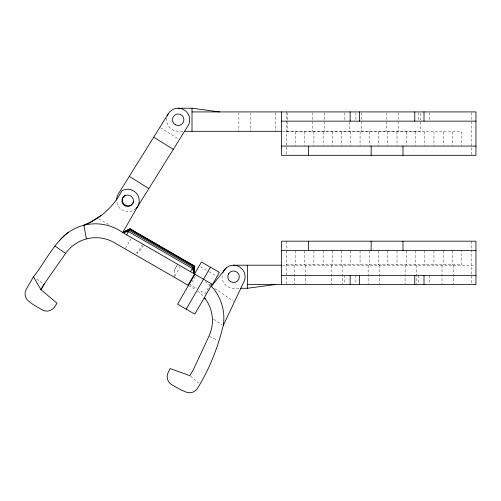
<?xml version="1.0" encoding="UTF-8"?>
<svg xmlns="http://www.w3.org/2000/svg" width="501" height="501" viewBox="0 0 501 501"><rect width="100%" height="100%" fill="white"/><g stroke="black" fill="none" stroke-linecap="round" stroke-linejoin="round"><path stroke-width="0.38" stroke-dasharray="2.5 1.88" d="M174.185 277.197L174.417 269.87L177.655 264.271M174.392 270.653L174.429 269.87L177.291 264.891M125.588 248.258L131.293 238.382M136.98 253.957L142.303 244.738M143.305 245.271L140.437 250.243L134.205 254.113M174.949 275.882L180.272 266.657M195.346 276.264L190.349 284.925L197.106 288.833M210.526 284.142L205.141 293.467L199.661 290.304M182.777 131.306L178.162 131.306A11.542 11.542 0 0 1 167.008 116.777M282.802 131.306L420.546 131.306L420.546 111.917M286.196 131.769L461.64 131.769L461.64 145.616M286.196 264.735L461.64 264.735L461.64 250.882M282.633 265.198L475.167 265.198M238.952 288.282L233.56 288.282A11.542 11.542 0 0 1 222.118 275.231M209.656 336.528L218.079 340.455M200.469 266.782L208.466 271.398M209.13 271.78L217.127 276.402M98.86 218.78L109.018 224.642M188.708 285.583L193.943 288.601A36.936 36.936 0 0 1 195.246 289.39M160.47 127.78L178.757 139.178M213.639 319.262L222.006 324.579M214.616 288.444L233.773 301.458M36.548 279.032L43.405 283.829M205.166 281.731L210.176 285.37M190.486 376.17L198.74 383.165M471.335 112.687L471.335 155.316M471.335 241.188L471.335 248.941M471.335 249.711L471.335 283.81M453.555 265.198L453.555 283.81M452.403 131.769L452.403 145.616M452.403 250.882L452.403 264.735M443.172 131.769L443.172 145.616M443.172 250.882L443.172 264.735M442.014 265.198L442.014 283.81M433.935 131.769L433.935 145.616M433.935 250.882L433.935 264.735M429.783 112.687L429.783 121.148M429.783 275.356L429.783 283.816M424.704 131.769L424.704 145.616M424.704 250.882L424.704 264.735M418.241 112.687L418.241 121.148M418.241 275.356L418.241 283.816M416.625 265.198L416.625 283.81M415.467 131.769L415.467 145.616M415.467 250.882L415.467 264.735M406.236 131.769L406.236 145.616M406.236 250.882L406.236 264.735M405.084 265.198L405.084 283.81M398.157 112.694L398.157 131.306M396.999 131.769L396.999 145.616M396.999 250.882L396.999 264.735M387.768 131.769L387.768 145.616M387.768 250.882L387.768 264.735M386.615 112.694L386.615 131.306M379.689 265.198L379.689 283.81M378.531 131.769L378.531 145.616M378.531 250.882L378.531 264.735M369.3 131.769L369.3 145.616M369.3 250.882L369.3 264.735M368.147 265.198L368.147 283.81M361.221 112.694L361.221 131.306M360.069 131.769L360.069 145.616M360.069 250.882L360.069 264.735M355.91 112.687L355.91 121.148M355.91 275.356L355.91 283.816M350.832 131.769L350.832 145.616M350.832 250.882L350.832 264.735M349.679 122L349.679 131.306M344.369 112.687L344.369 121.148M344.369 275.356L344.369 283.816M342.753 265.198L342.753 283.81M341.601 131.769L341.601 145.616M341.601 250.882L341.601 264.735M332.363 131.769L332.363 145.616M332.363 250.882L332.363 264.735M331.211 265.198L331.211 283.81M324.285 112.694L324.285 131.306M323.132 131.769L323.132 145.616M323.132 250.882L323.132 264.735M313.895 131.769L313.895 145.616M313.895 250.882L313.895 264.735M312.743 112.694L312.743 131.306M305.817 265.198L305.817 283.81M304.664 131.769L304.664 145.616M304.664 250.882L304.664 264.735M295.427 131.769L295.427 145.616M295.427 250.882L295.427 264.735M294.275 265.198L294.275 283.81M287.349 112.694L287.349 131.306M286.196 111.917L286.196 145.616M286.196 147.112L286.196 155.316M286.196 241.188L286.196 249.392M286.196 250.882L286.196 284.587M275.807 112.694L275.807 131.306M250.412 112.694L250.412 131.306M238.871 112.694L238.871 131.306M135.99 208.522A11.542 11.542 0 0 1 116.57 199.705M197.751 291.125A36.936 36.936 0 0 1 203.306 296.304"/><path stroke-width="0.75" d="M222.632 273.032A11.542 11.542 0 0 1 237.555 265.912A11.542 11.542 0 0 1 244.281 281.017L223.289 325.399C217.847 347.65 209.374 369.306 197.212 388.789A9.231 9.231 0 0 1 186.003 392.045L180.767 389.822L172.075 384.887A9.231 9.231 0 0 1 167.603 373.821L170.115 368.554L189.892 375.669L193.286 369.794L208.955 336.202A36.936 36.936 0 0 0 204.283 297.475M228.205 274.598L228.938 273.283M33.435 276.846L25.933 289.904A9.231 9.231 0 0 0 28.72 301.233L33.26 304.658L41.884 309.718A9.231 9.231 0 0 0 54.183 307.47L57.008 303.255L40.957 289.678L33.435 276.846C45.09 262.261 53.056 244.093 68.174 232.539M44.351 283.804L40.957 289.678L44.025 284.261L65.606 253.443A36.936 36.936 0 0 1 114.334 242.641L188.382 285.388M59.632 240.392A46.95 46.95 0 0 1 122.676 232.527L137.681 206.537A11.542 11.542 0 0 0 121.912 190.775A73.591 73.591 0 0 1 83.911 225.25L86.391 238.927M126.672 234.837L130.135 228.838L193.981 265.705L194.52 274.009L192.384 268.48L128.532 231.612L122.676 232.527L212.512 284.399L219.438 272.4L201.446 262.01L188.057 285.207M190.518 271.699L193.981 265.705M194.92 274.241L177.605 304.226L194.795 314.152L212.111 284.167M186.203 309.192L210.439 267.208M168.361 113.658L118.311 193.987A11.542 11.542 0 0 0 116.57 199.705M226.421 267.672L211.428 286.278L214.34 289.76A47.125 47.125 0 0 1 223.289 325.399M100.97 215.612L89.879 222.55L83.911 225.25M124.824 231.882L122.676 232.527L130.135 228.838M193.881 265.881L194.52 274.009L193.067 267.284L129.22 230.422L122.676 232.527L130.035 229.02L193.862 265.906L194.044 268.116M125.475 231.374L122.676 232.527L130.016 229.045M122.676 232.527L129.728 229.552L193.574 266.413L194.52 274.009L194.175 272.55M240.486 288.282L247.413 288.282L275.112 284.587M178.162 108.222L192.008 108.222L219.714 111.917M192.008 111.917L475.95 111.917L475.95 155.316L281.581 155.316L281.581 111.917M281.581 121.148L475.95 121.148M184.318 131.306L282.019 131.306M281.581 146.079L475.95 146.079M281.581 250.425L475.95 250.425M233.56 265.198L281.85 265.198M281.581 275.356L475.95 275.356M247.413 284.587L475.95 284.587L475.95 241.188L281.581 241.188L281.581 284.587M153.713 137.168L173.308 149.379M129.296 176.352L148.891 188.564M55.016 246.029L65.606 253.443M204.671 297.976L205.21 298.677M194.119 271.01L194.52 274.009L194.163 269.588M424.009 111.917L424.009 121.148M424.009 275.356L424.009 284.587M414.778 111.917L414.778 121.148M414.778 275.356L414.778 284.587M402.986 146.079L402.986 155.316M402.986 241.188L402.986 250.425M371.166 146.079L371.166 155.316M371.166 241.188L371.166 250.425M359.374 111.917L359.374 121.148M359.374 275.356L359.374 284.587M350.136 111.917L350.136 121.148M350.136 275.356L350.136 284.587M308.459 146.079L308.459 155.316M308.459 241.188L308.459 250.425M247.413 265.198L247.413 288.282M192.008 108.222L192.008 131.306M167.228 116.057A11.542 11.542 0 0 1 183.097 109.331A11.542 11.542 0 0 1 187.956 125.87L137.9 206.193A11.542 11.542 0 0 1 135.99 208.522M133.629 201.771A5.774 5.774 0 0 1 124.442 204.552A5.774 5.774 0 0 1 125.388 195.002M230.679 281.737A5.774 5.774 0 0 0 239.334 276.74A5.774 5.774 0 0 0 230.679 271.742A5.774 5.774 0 0 0 230.679 281.737M175.275 124.762A5.774 5.774 0 0 0 183.93 119.764A5.774 5.774 0 0 0 175.275 114.767A5.774 5.774 0 0 0 175.275 124.762M124.799 205.767A5.774 5.774 0 0 0 133.454 200.769A5.774 5.774 0 0 0 124.799 195.772A5.774 5.774 0 0 0 124.799 205.767"/></g></svg>
